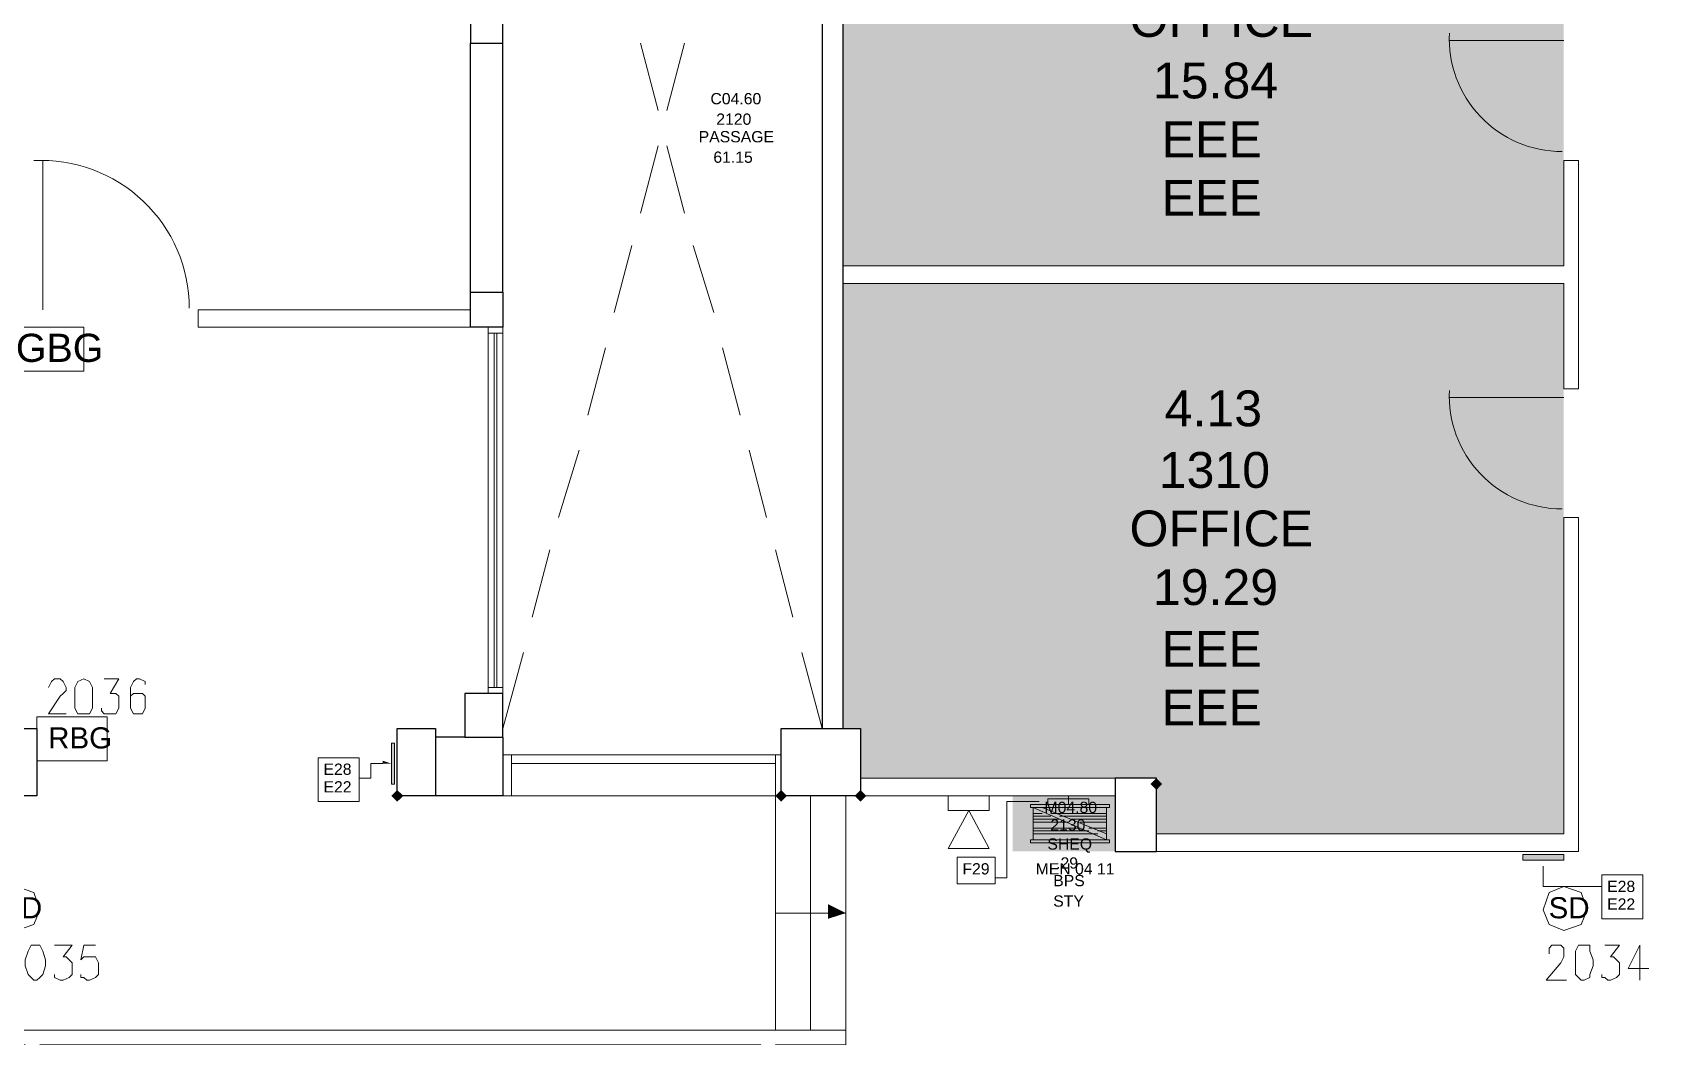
# Model space of a CAD drawing. Header units: millimetres. Extents: x 0 to 90.7, y 0 to 64.4.
# Drawn here: x 70.74 to 82.41, y 10.58 to 17.84 of the extents above; entities that cross this region are included whole.
import ezdxf

# ---------------------------------------------------------------- set-up
doc = ezdxf.new("R2010")
doc.units = ezdxf.units.MM
for name, color, linetype, true_color in [('PDF_014404$_ps_FIRE_ACCESS', 7, 'Continuous', 0x37dd00), ('PDF_014404$_ps_FIRE_ALARM', 7, 'Continuous', 0x37dd00), ('PDF_014404$HL-TMP', 7, 'Continuous', 0x800000)]:
    doc.layers.add(name, color=color, linetype=linetype, true_color=true_color)
for name, color, linetype in [('PDF_014404$_ps_TEXTBOLD$FIRE', 2, 'Continuous'), ('PDF_014404$BL', 7, 'Continuous'), ('PDF_014404$DR', 7, 'Continuous'), ('PDF_014404$FI', 7, 'Continuous'), ('PDF_014404$FI-DSG', 7, 'Continuous'), ('PDF_014404$PL-STAIR', 7, 'Continuous'), ('PDF_014404$WA', 7, 'Continuous'), ('PDF_014404$WA-COL', 7, 'Continuous'), ('PDF_014404$WA-EXT', 7, 'Continuous'), ('PDF_014404$WN', 7, 'Continuous'), ('PDF_Text', 7, 'Continuous')]:
    doc.layers.add(name, color=color, linetype=linetype)
doc.styles.add('PDF ArialMT', font='arial.ttf')

msp = doc.modelspace()

# ---------------------------------------------------------------- hatches: boundary and pattern name
at = {"layer": 'PDF_014404$WA-COL', "transparency": 33554559}
for points in [[(78.855, 12.448), (78.834, 12.427), (78.812, 12.406), (78.834, 12.385), (78.855, 12.363), (78.876, 12.385), (78.897, 12.406), (78.876, 12.427)], [(73.372, 12.363), (73.351, 12.342), (73.33, 12.321), (73.351, 12.3), (73.372, 12.279), (73.394, 12.3), (73.415, 12.321), (73.394, 12.342)], [(73.372, 12.363), (73.351, 12.342), (73.33, 12.321), (73.351, 12.3), (73.372, 12.279), (73.394, 12.3), (73.415, 12.321), (73.394, 12.342)], [(76.145, 12.363), (76.124, 12.342), (76.103, 12.321), (76.124, 12.3), (76.145, 12.279), (76.167, 12.3), (76.188, 12.321), (76.167, 12.342)], [(76.145, 12.363), (76.124, 12.342), (76.103, 12.321), (76.124, 12.3), (76.145, 12.279), (76.167, 12.3), (76.188, 12.321), (76.167, 12.342)], [(76.717, 12.363), (76.696, 12.342), (76.675, 12.321), (76.696, 12.3), (76.717, 12.279), (76.738, 12.3), (76.759, 12.321), (76.738, 12.342)]]:
    msp.add_hatch(color=256, dxfattribs=at).paths.add_polyline_path(points)

# ---------------------------------------------------------------- linework, layer by layer
at = {"layer": 'PDF_014404$_ps_FIRE_ACCESS', "lineweight": 0}
for points in [[(77.648, 12.215), (77.648, 12.321), (77.352, 12.321), (77.352, 12.215)], [(77.352, 11.94), (77.648, 11.94), (77.5, 12.215)], [(70.621, 11.347), (70.748, 11.39), (70.79, 11.496), (70.748, 11.623), (70.621, 11.665), (70.515, 11.623), (70.473, 11.496), (70.515, 11.39)], [(81.797, 11.347), (81.924, 11.39), (81.966, 11.496), (81.924, 11.623), (81.797, 11.665), (81.691, 11.623), (81.649, 11.496), (81.691, 11.39)]]:
    msp.add_lwpolyline(points, close=True, dxfattribs=at)
at = {"layer": 'PDF_014404$_ps_FIRE_ALARM', "lineweight": 0}
for points in [[(71.108, 15.39), (71.108, 15.708), (70.6, 15.708), (70.6, 15.39)], [(71.277, 12.575), (71.277, 12.893), (70.769, 12.893), (70.769, 12.575)]]:
    msp.add_lwpolyline(points, close=True, dxfattribs=at)
at = {"layer": 'PDF_014404$_ps_TEXTBOLD$FIRE', "lineweight": 20}
for points in [[(70.854, 13.104), (70.875, 13.147), (70.896, 13.168), (70.938, 13.168), (70.959, 13.147), (70.981, 13.104), (70.981, 13.083), (70.959, 13.062), (70.938, 13.041), (70.854, 12.914), (70.981, 12.914)], [(71.256, 13.168), (71.362, 13.168), (71.298, 13.062), (71.34, 13.062), (71.362, 13.041), (71.362, 12.998), (71.362, 12.977), (71.362, 12.956), (71.34, 12.914), (71.319, 12.914), (71.277, 12.914), (71.256, 12.914), (71.235, 12.935), (71.235, 12.956)], [(71.552, 13.125), (71.552, 13.147), (71.51, 13.168), (71.489, 13.168), (71.467, 13.147), (71.446, 13.104), (71.446, 13.062), (71.446, 12.998), (71.446, 12.956), (71.467, 12.914), (71.489, 12.914), (71.51, 12.914), (71.531, 12.914), (71.552, 12.956), (71.552, 12.977), (71.552, 12.998), (71.552, 13.041), (71.531, 13.062), (71.51, 13.062), (71.489, 13.062), (71.467, 13.062), (71.446, 13.041), (71.446, 12.998)], [(70.896, 11.242), (71.023, 11.242), (70.959, 11.157), (70.981, 11.157), (71.002, 11.136), (71.023, 11.115), (71.023, 11.093), (71.023, 11.072), (71.023, 11.03), (71.002, 11.009), (70.959, 10.988), (70.938, 10.988), (70.896, 11.009), (70.896, 11.03)], [(71.192, 11.242), (71.108, 11.242), (71.086, 11.136), (71.108, 11.157), (71.129, 11.157), (71.15, 11.157), (71.192, 11.157), (71.213, 11.115), (71.213, 11.093), (71.213, 11.072), (71.213, 11.03), (71.192, 11.009), (71.15, 10.988), (71.129, 10.988), (71.108, 11.009), (71.086, 11.009), (71.086, 11.03)], [(81.691, 11.178), (81.691, 11.199), (81.691, 11.22), (81.712, 11.242), (81.733, 11.242), (81.776, 11.242), (81.797, 11.22), (81.797, 11.199), (81.797, 11.178), (81.797, 11.157), (81.776, 11.115), (81.67, 10.988), (81.818, 10.988)], [(82.093, 11.242), (82.199, 11.242), (82.136, 11.157), (82.157, 11.157), (82.178, 11.136), (82.199, 11.115), (82.199, 11.093), (82.199, 11.072), (82.199, 11.03), (82.178, 11.009), (82.136, 10.988), (82.115, 10.988), (82.093, 11.009), (82.072, 11.009), (82.072, 11.03)], [(82.347, 10.988), (82.347, 11.242), (82.263, 11.072), (82.411, 11.072)]]:
    msp.add_lwpolyline(points, dxfattribs=at)
for points in [[(71.108, 13.168), (71.065, 13.147), (71.044, 13.104), (71.044, 13.062), (71.044, 13.02), (71.044, 12.956), (71.065, 12.914), (71.108, 12.914), (71.15, 12.914), (71.171, 12.956), (71.171, 13.02), (71.171, 13.062), (71.171, 13.104), (71.15, 13.147)], [(70.748, 11.242), (70.727, 11.242), (70.705, 11.199), (70.684, 11.136), (70.684, 11.093), (70.705, 11.03), (70.727, 11.009), (70.748, 10.988), (70.769, 10.988), (70.79, 11.009), (70.811, 11.03), (70.832, 11.093), (70.832, 11.136), (70.811, 11.199), (70.79, 11.242), (70.769, 11.242)], [(81.924, 11.242), (81.903, 11.242), (81.882, 11.199), (81.882, 11.136), (81.882, 11.093), (81.882, 11.03), (81.903, 11.009), (81.924, 10.988), (81.945, 10.988), (81.987, 11.009), (81.987, 11.03), (82.009, 11.093), (82.009, 11.136), (81.987, 11.199), (81.987, 11.242), (81.945, 11.242)]]:
    msp.add_lwpolyline(points, close=True, dxfattribs=at)
at = {"layer": 'PDF_014404$BL', "lineweight": 9}
for points in [[(75.129, 17.761), (75.256, 17.274)], [(75.447, 17.761), (75.32, 17.274)], [(75.256, 17.02), (75.129, 16.533)], [(75.32, 17.02), (75.447, 16.533)], [(75.066, 16.3), (74.939, 15.814)], [(75.51, 16.3), (75.659, 15.814)], [(74.029, 15.708), (74.029, 13.062)], [(74.134, 13.062), (74.134, 15.708)], [(74.875, 15.56), (74.748, 15.073)], [(75.722, 15.56), (75.849, 15.073)], [(74.685, 14.819), (74.537, 14.332)], [(75.913, 14.819), (76.04, 14.332)], [(74.473, 14.099), (74.346, 13.612)], [(76.103, 14.099), (76.23, 13.612)], [(74.283, 13.358), (74.134, 12.808)], [(76.294, 13.358), (76.442, 12.808)], [(76.145, 12.617), (74.134, 12.617)], [(74.134, 12.321), (76.145, 12.321)]]:
    msp.add_lwpolyline(points, dxfattribs=at)
at = {"layer": 'PDF_014404$DR', "lineweight": 0}
for points in [[(81.797, 17.782), (80.971, 17.782), (81.797, 17.782)], [(70.811, 15.835), (70.811, 16.914), (70.811, 15.835)], [(81.797, 15.2), (80.971, 15.2), (81.797, 15.2)]]:
    msp.add_lwpolyline(points, dxfattribs=at)
for centre, radius, start, end in [((81.786, 17.793), 0.815, 177.0446, 270.0001), ((70.801, 15.845), 1.069, 0.0003, 92.9552), ((81.786, 15.21), 0.815, 177.0446, 270.0001)]:
    msp.add_arc(centre, radius, start, end, dxfattribs=at)
at = {"layer": 'PDF_014404$FI', "lineweight": 9}
for points in [[(78.22, 12.258), (78.22, 12.321)], [(78.495, 12.236), (78.495, 12.004), (77.966, 12.004), (77.966, 12.236), (78.495, 12.004)], [(77.966, 12.194), (78.029, 12.194)], [(78.093, 12.173), (77.966, 12.173)], [(77.966, 12.152), (78.156, 12.152)], [(78.029, 12.236), (78.495, 12.046)], [(78.093, 12.194), (78.495, 12.194)], [(78.495, 12.173), (78.156, 12.173)], [(78.241, 12.152), (78.495, 12.152)], [(78.22, 12.131), (77.966, 12.131)], [(77.966, 12.088), (78.304, 12.088)], [(78.368, 12.067), (77.966, 12.067)], [(77.966, 12.046), (78.431, 12.046)], [(78.495, 12.131), (78.304, 12.131)], [(78.368, 12.088), (78.495, 12.088)], [(78.495, 12.067), (78.431, 12.067)]]:
    msp.add_lwpolyline(points, dxfattribs=at)
for points in [[(77.945, 12.258), (78.516, 12.258), (78.516, 12.236), (78.495, 12.236), (77.966, 12.236), (77.945, 12.236)], [(77.945, 11.982), (77.945, 12.004), (78.516, 12.004), (78.516, 11.982)]]:
    msp.add_lwpolyline(points, close=True, dxfattribs=at)
at = {"layer": 'PDF_014404$FI-DSG', "lineweight": 9}
for points in [[(73.33, 12.702), (73.33, 12.406), (73.351, 12.406), (73.351, 12.702)], [(72.801, 12.596), (73.097, 12.596), (73.097, 12.279), (72.801, 12.279)], [(78.368, 12.3), (78.072, 12.3), (78.072, 12.258), (78.368, 12.258)], [(77.415, 11.877), (77.691, 11.877), (77.691, 11.686), (77.415, 11.686)], [(81.797, 11.898), (81.501, 11.898), (81.501, 11.855), (81.797, 11.855)], [(82.072, 11.75), (82.369, 11.75), (82.369, 11.432), (82.072, 11.432)]]:
    msp.add_lwpolyline(points, close=True, dxfattribs=at)
for points in [[(73.267, 12.554), (73.182, 12.554), (73.182, 12.448), (73.097, 12.448)], [(78.008, 12.279), (77.775, 12.279), (77.775, 11.728), (77.691, 11.728)], [(81.649, 11.813), (81.649, 11.665), (81.987, 11.665), (82.072, 11.665)]]:
    msp.add_lwpolyline(points, dxfattribs=at)
at = {"layer": 'PDF_014404$FI-DSG', "transparency": 33554559}
for points in [[(73.351, 12.702), (73.33, 12.702), (73.351, 12.406)], [(73.33, 12.702), (73.351, 12.406), (73.33, 12.406)], [(73.267, 12.575), (73.33, 12.554), (73.267, 12.554)], [(78.008, 12.279), (78.072, 12.279), (78.072, 12.279)], [(78.368, 12.3), (78.072, 12.3), (78.368, 12.258)], [(78.072, 12.3), (78.368, 12.258), (78.072, 12.258)], [(81.797, 11.898), (81.501, 11.898), (81.797, 11.855)], [(81.501, 11.898), (81.797, 11.855), (81.501, 11.855)], [(81.649, 11.813), (81.649, 11.855), (81.649, 11.855)]]:
    msp.add_solid(points, dxfattribs=at)
at = {"layer": 'PDF_014404$HL-TMP', "transparency": 33554559}
for points in [[(81.797, 16.152), (76.59, 16.152), (76.59, 19.264)], [(76.59, 19.264), (81.797, 19.264), (81.797, 16.152)], [(81.797, 16.152), (81.797, 16.152), (76.59, 16.152)], [(81.797, 16.025), (76.59, 16.025), (76.59, 16.025)], [(81.797, 16.025), (76.59, 16.025), (81.797, 12.808)], [(76.59, 16.025), (81.797, 12.808), (76.59, 12.808)], [(76.59, 12.808), (76.717, 12.808), (76.717, 12.808)], [(81.797, 12.808), (76.717, 12.808), (81.797, 12.448)], [(76.717, 12.808), (81.797, 12.448), (76.717, 12.448)], [(76.717, 12.448), (78.558, 12.448), (78.558, 12.448)], [(78.558, 12.448), (78.558, 12.448), (76.717, 12.448)], [(78.558, 12.448), (76.717, 12.448), (78.812, 12.448)], [(81.797, 12.046), (78.855, 12.046), (78.855, 12.448)], [(78.855, 12.448), (81.797, 12.448), (81.797, 12.046)], [(81.797, 12.046), (81.797, 12.046), (78.855, 12.046)]]:
    msp.add_solid(points, dxfattribs=at)
at = {"layer": 'PDF_014404$HL-TMP', "color": 73, "true_color": 0x99cc66, "transparency": 33554559}
for points in [[(78.558, 12.321), (77.818, 12.321), (78.558, 11.919)], [(77.818, 12.321), (78.558, 11.919), (77.818, 11.919)]]:
    msp.add_solid(points, dxfattribs=at)
at = {"layer": 'PDF_014404$PL-STAIR', "lineweight": 9}
for points in [[(76.103, 10.628), (76.103, 12.321)], [(76.357, 10.628), (76.357, 12.321)], [(76.611, 10.628), (76.611, 12.321)], [(76.611, 11.474), (76.103, 11.474)]]:
    msp.add_lwpolyline(points, dxfattribs=at)
at = {"layer": 'PDF_014404$PL-STAIR', "transparency": 33554559}
msp.add_solid([(76.484, 11.538), (76.611, 11.474), (76.484, 11.432)], dxfattribs=at)
at = {"layer": 'PDF_014404$WA', "lineweight": 20}
for points in [[(76.59, 16.152), (81.797, 16.152), (81.797, 16.914), (81.903, 16.914), (81.903, 15.263), (81.797, 15.263), (81.797, 16.025), (76.59, 16.025)], [(73.902, 15.708), (71.933, 15.708), (71.933, 15.835), (73.902, 15.835)], [(78.855, 11.919), (81.903, 11.919), (81.903, 14.332), (81.797, 14.332), (81.797, 12.046), (78.855, 12.046)], [(76.717, 12.448), (78.558, 12.448)], [(76.717, 12.321), (78.558, 12.321)]]:
    msp.add_lwpolyline(points, dxfattribs=at)
msp.add_lwpolyline([(70.684, 10.522), (70.684, 9.485), (70.79, 9.485), (70.79, 10.522), (75.997, 10.522), (75.997, 7.664), (76.103, 7.664), (76.103, 9.739), (81.797, 9.739), (81.797, 7.664), (81.903, 7.664), (81.903, 9.845), (76.103, 9.845), (76.103, 10.522), (76.611, 10.522), (76.611, 10.628), (71.827, 10.628), (65.117, 10.628), (65.117, 10.183), (65.244, 10.183), (65.244, 10.522)], close=True, dxfattribs=at)
at = {"layer": 'PDF_014404$WA-COL', "lineweight": 25}
for points in [[(74.134, 17.994), (73.902, 17.994), (73.902, 17.761), (74.134, 17.761)], [(74.134, 15.708), (73.902, 15.708), (73.902, 15.962), (74.134, 15.962)], [(73.859, 12.744), (74.134, 12.744), (74.134, 13.062), (73.859, 13.062)], [(70.494, 12.808), (70.769, 12.808), (70.769, 12.321), (70.494, 12.321)], [(73.372, 12.321), (73.372, 12.808), (73.648, 12.808), (73.648, 12.321)], [(73.372, 12.321), (73.372, 12.808), (73.648, 12.808), (73.648, 12.321)], [(76.717, 12.808), (76.717, 12.321), (76.145, 12.321), (76.145, 12.808)], [(78.855, 12.448), (78.558, 12.448), (78.558, 11.919), (78.855, 11.919)]]:
    msp.add_lwpolyline(points, close=True, dxfattribs=at)
for points in [[(74.134, 12.744), (74.134, 12.321), (73.648, 12.321)], [(73.859, 12.744), (73.648, 12.744)], [(76.442, 12.321), (76.145, 12.321), (76.145, 12.808), (76.442, 12.808)]]:
    msp.add_lwpolyline(points, dxfattribs=at)
at = {"layer": 'PDF_014404$WA-EXT', "lineweight": 25}
for points in [[(76.442, 20.915), (76.442, 12.808)], [(76.59, 20.915), (76.59, 12.808)], [(73.902, 15.962), (73.902, 17.761)], [(74.134, 15.962), (74.134, 17.761)]]:
    msp.add_lwpolyline(points, dxfattribs=at)
at = {"layer": 'PDF_014404$WN', "lineweight": 0}
for points in [[(74.134, 15.708), (74.029, 15.708)], [(74.134, 15.665), (74.029, 15.665)], [(74.071, 13.104), (74.071, 15.665)], [(74.092, 13.104), (74.092, 15.665)], [(74.029, 13.104), (74.134, 13.104)], [(74.029, 13.062), (74.134, 13.062)], [(74.134, 12.617), (74.134, 12.321)], [(74.198, 12.617), (74.198, 12.321)], [(76.103, 12.321), (76.103, 12.617)], [(76.145, 12.321), (76.145, 12.617)]]:
    msp.add_lwpolyline(points, dxfattribs=at)
msp.add_lwpolyline([(76.103, 12.554), (74.198, 12.554)], close=True, dxfattribs=at)

# ---------------------------------------------------------------- texts
at = {"layer": 'PDF_Text', "attachment_point": 4, "style": 'PDF ArialMT'}
for s, insert, char_height in [('OFFICE', (78.661, 17.935), 0.2588), ('15.84', (78.83, 17.49), 0.2588), ('C04.60', (75.634, 17.36), 0.0815), ('2120', (75.676, 17.212), 0.0815), ('EEE', (78.893, 17.067), 0.2588), ('PASSAGE', (75.549, 17.085), 0.0815), ('61.15', (75.655, 16.937), 0.0815), ('EEE', (78.893, 16.644), 0.2588), ('4.13', (78.915, 15.12), 0.2588), ('1310', (78.872, 14.675), 0.2588), ('OFFICE', (78.661, 14.252), 0.2588), ('19.29', (78.83, 13.828), 0.2588), ('EEE', (78.893, 13.384), 0.2588), ('EEE', (78.893, 12.96), 0.2588), ('E28', (72.839, 12.513), 0.0815), ('E22', (72.839, 12.386), 0.0815), ('M04.80', (78.047, 12.237), 0.0815), ('2130', (78.089, 12.11), 0.0815), ('SHEQ', (78.068, 11.962), 0.0815), ('F29', (77.454, 11.793), 0.0815), ('MEN 04 11', (77.983, 11.793), 0.0815), ('.29', (78.131, 11.835), 0.0815), ('BPS', (78.11, 11.708), 0.0815), ('E28', (82.111, 11.666), 0.0815), ('STY', (78.11, 11.56), 0.0815), ('E22', (82.111, 11.539), 0.0815)]:
    msp.add_mtext(s, dxfattribs=dict(at, insert=insert, char_height=char_height))
at = {"layer": 'PDF_Text', "color": 2, "attachment_point": 4, "style": 'PDF ArialMT'}
for s, insert, char_height in [('GBG', (70.617, 15.558), 0.2037), ('RBG', (70.85, 12.739), 0.1528), ('SD', (70.511, 11.511), 0.1528), ('SD', (81.688, 11.511), 0.1528)]:
    msp.add_mtext(s, dxfattribs=dict(at, insert=insert, char_height=char_height))

doc.saveas('drawing.dxf')
